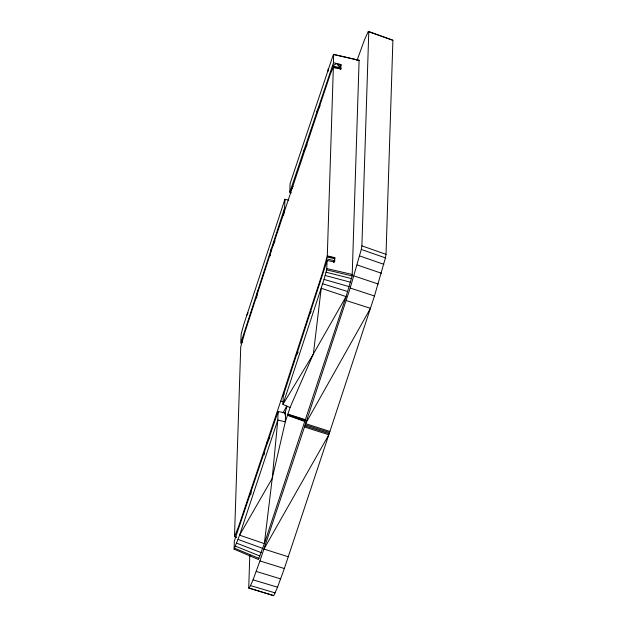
<?xml version="1.0" encoding="UTF-8"?>
<svg xmlns="http://www.w3.org/2000/svg" width="627" height="627" viewBox="0 0 627 627"><rect width="100%" height="100%" fill="white"/><g stroke="black" fill="none" stroke-linecap="round" stroke-linejoin="round"><path stroke-width="0.94" d="M234.098 549.158L234.357 541.007L278.082 411.43L285.591 413.052L285.309 421.846L272.228 478.37L264.359 543.609L258.395 559.511L234.098 549.158L239.569 535.168L277.8 420.012L278.082 411.43L277.808 413.358M236.403 537.394L234.506 536.453L240.744 346.731L245.157 331.487L273.066 245.369L330.17 74.605L333.243 67.05L340.869 68.978L333.243 67.05M356.951 60.654L364.444 39.909L368.315 31.35L392.902 40.277L386.013 254.343L385.433 257.885L374.468 295.983L329.559 432.536L284.337 568.532L277.549 587.201L273.725 595.65L248.731 587.993L249.805 554.754M283.553 215.547L284.634 207.874L284.909 199.284L288.663 200.099M333.36 67.246L327.294 255.902L334.802 257.634L334.661 262L327.145 260.456L283.239 395.833L282.965 404.415L290.05 407.511L285.309 421.846L277.8 420.012L272.228 478.37L239.569 535.168L264.359 543.609L346.057 296.595L352.17 275.943L359.114 60.255L333.611 54.384L333.078 55.388L290.066 183.687L289.792 192.27L291.367 192.959M290.05 407.511L313.367 353.973L321.228 288.263L346.057 296.595L313.367 353.973L282.965 404.415L324.034 279.415L326.667 269.9L327.145 260.456M293.075 186.282L289.792 192.27L333.509 62.692L333.611 54.384M340.869 68.978L341.01 64.612L333.509 62.692M249.193 588.408L253.065 579.85L259.939 560.93L304.855 425.882L350.195 288.028L361.301 249.436L361.889 245.839L368.778 31.773L368.315 31.35M284.721 201.236L284.909 199.284L243.84 324.284L241.199 333.799L240.729 343.243L284.634 207.874M327.945 71.439L328.297 68.531M256.568 298.123L257.611 290.505M270.151 255.855L271.099 249.068M264.155 454.881L264.563 452.028M250.714 494.868L251.129 491.983M327.294 255.902L322.717 272.212L280.739 401.092L238.903 525.622L234.631 536.649M334.63 258.747L334.802 257.634L327.129 256.968L334.63 258.747L333.674 262.509M284.674 413.671L287.119 406.312M284.971 414.909L285.591 413.052M341.01 64.612L339.842 67.834L332.412 65.741L336.848 63.546L339.842 67.834L338.933 64.079M273.066 245.369L274.987 240.87M310.255 313.202L311.157 311.501M296.775 354.631L298.154 352.037M266.687 443.352L269.869 437.427M283.036 412.864L286.672 406.092M283.239 395.833L284.156 394.117M303.303 151.671L307.058 144.908M316.745 111.716L320.083 105.759M246.646 315.436L248.088 312.889M340.32 69.503L340.743 68.774M333.776 54.541L359.302 60.427M326.879 268.607L352.413 274.493M326.667 269.9L352.17 275.943M326.683 258.857L334.167 260.699M326.095 272.243L351.528 278.584M325.194 275.488L350.517 282.228M324.034 279.415L349.208 286.641M248.731 587.993L273.725 595.65M250.667 585.634L275.182 592.915M253.065 579.85L277.549 587.201M256.224 571.432L280.669 578.893M322.678 283.772L347.687 291.539M259.939 560.93L284.337 568.532M304.855 425.882L329.191 433.641M304.487 426.995L328.83 434.746L263.959 549.048L288.302 556.807M346.151 300.537L370.479 308.319L305.592 423.648L329.927 431.431M305.224 424.761L329.559 432.536M350.195 288.028L374.468 295.983M353.957 275.911L378.191 284.023M305.498 419.698L287.871 414.118M287.777 414.416L305.294 420.317M280.739 401.092L283.475 402.009M287.675 414.706L305.192 420.623M287.581 415.003L305.09 420.936M357.202 264.978L381.388 273.231M287.487 415.301L304.887 421.548M359.702 255.957L383.857 264.328M361.301 249.436L385.433 257.885M368.778 31.773L392.902 40.277M361.889 245.839L386.013 254.343M238.127 539.439L262.737 548.406M236.794 543.209L261.232 552.646M235.658 546.235L259.962 556.047M234.796 548.319L258.99 558.383M234.506 536.453L236.277 537.198M332.412 65.741L335.163 68.241M242.649 341.143L241.842 339.591L242.351 342.311"/></g></svg>
